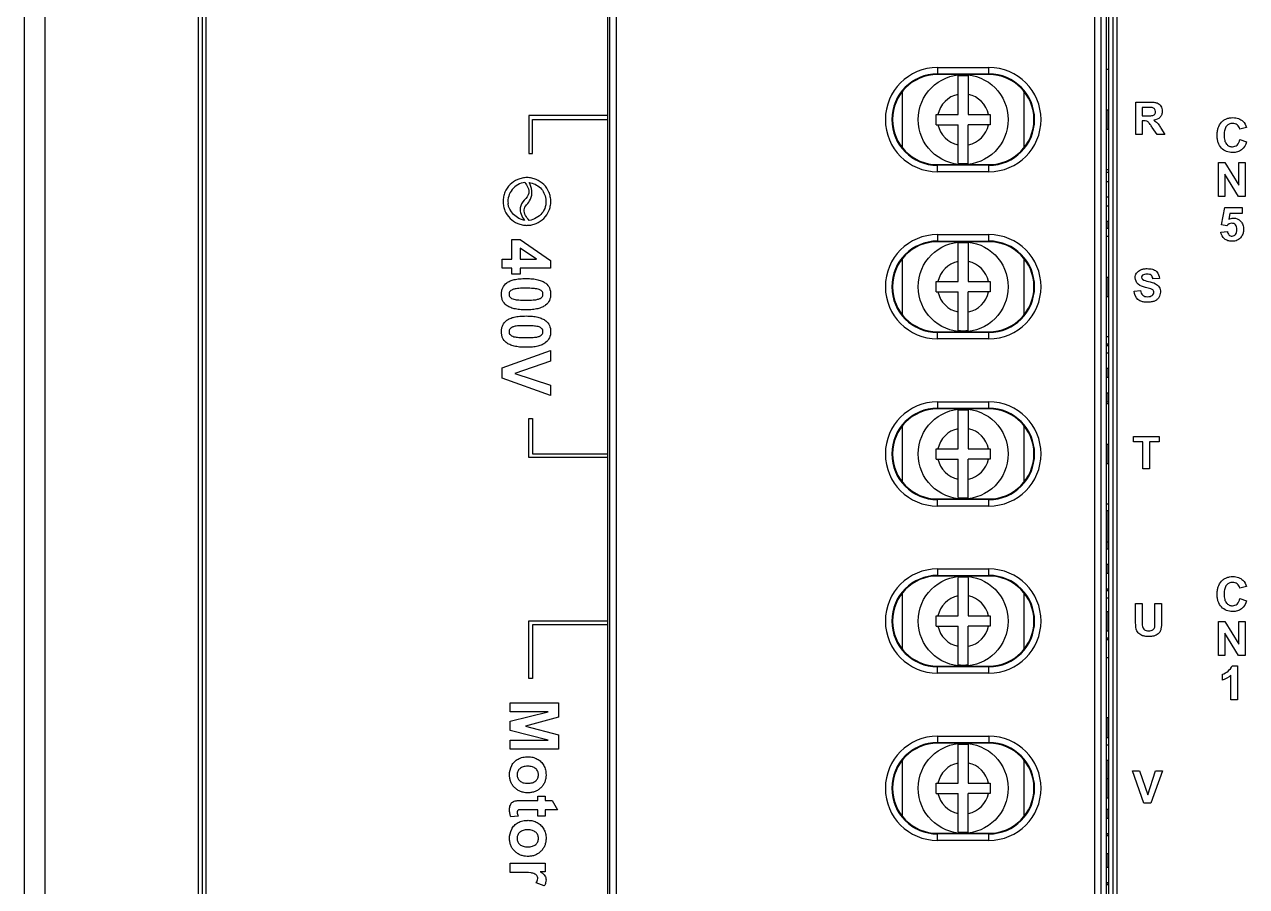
# Model space of a CAD drawing. Extents: x -25 to 130, y -65 to 185.
# Drawn here: x 1.5 to 72.8, y 69.4 to 119.7 of the extents above; entities that cross this region are included whole.
import ezdxf

# ---------------------------------------------------------------- set-up
doc = ezdxf.new("R2010")
doc.units = 0
doc.header["$LTSCALE"] = 4
doc.layers.get('0').update_dxf_attribs({"linetype": 'CONTINUOUS'})
doc.layers.add('02___PRT_ALL_AXES', color=7, linetype='CONTINUOUS')

msp = doc.modelspace()

# ---------------------------------------------------------------- linework, layer by layer
at = {"color": 7, "linetype": 'Continuous'}
for p, q in [((1.538, 13.688), (1.538, 171.938)), ((2.738, 13.162), (2.738, 172.462)), ((11.689, 15.458), (11.689, 170.167)), ((11.915, 18.771), (11.915, 140.829)), ((12.14, 18.771), (12.14, 140.829)), ((35.554, 21.972), (35.554, 139.247)), ((35.669, 139.362), (35.669, 19.237)), ((36.044, 139.362), (36.044, 18.862)), ((63.968, 20.885), (63.968, 139.195)), ((64.342, 20.885), (64.342, 139.195)), ((64.787, 19.942), (64.787, 139.657)), ((65.017, 139.657), (65.017, 19.942)), ((65.241, 139.657), (65.241, 19.942)), ((64.618, 137.957), (64.618, 21.687)), ((54.788, 117.153), (54.788, 116.738)), ((54.788, 117.153), (57.788, 117.153)), ((57.788, 116.738), (57.788, 117.153)), ((54.788, 116.778), (57.788, 116.778)), ((57.788, 116.738), (54.788, 116.738)), ((55.988, 114.412), (55.988, 116.656)), ((56.587, 116.656), (56.587, 114.412)), ((52.725, 115.709), (52.725, 112.517)), ((59.85, 112.517), (59.85, 115.71)), ((66.348, 113.243), (66.348, 115.137)), ((66.348, 115.137), (67.153, 115.137)), ((66.731, 114.817), (66.731, 114.336)), ((67.029, 114.817), (66.731, 114.817)), ((30.953, 114.345), (30.953, 112.127)), ((35.554, 114.345), (30.953, 114.345)), ((31.176, 112.127), (31.176, 114.122)), ((31.176, 114.122), (35.554, 114.122)), ((54.712, 113.812), (54.712, 114.412)), ((54.712, 114.412), (55.988, 114.412)), ((56.587, 114.412), (57.863, 114.412)), ((57.863, 114.412), (57.863, 113.812)), ((64.618, 114.675), (64.725, 114.675)), ((64.725, 114.675), (64.725, 113.55)), ((66.731, 114.336), (67.013, 114.336)), ((54.712, 113.812), (55.988, 113.812)), ((55.988, 111.569), (55.988, 113.812)), ((56.587, 111.569), (56.587, 113.812)), ((57.863, 113.812), (56.587, 113.812)), ((64.618, 113.55), (64.725, 113.55)), ((66.731, 114.034), (66.731, 113.243)), ((66.808, 114.034), (66.731, 114.034)), ((67.594, 113.243), (67.317, 113.655)), ((67.82, 113.613), (68.051, 113.243)), ((72.809, 113.651), (72.415, 113.556)), ((66.731, 113.243), (66.348, 113.243)), ((68.051, 113.243), (67.594, 113.243)), ((72.428, 112.947), (72.815, 112.824)), ((30.953, 112.127), (31.176, 112.127)), ((54.788, 111.074), (54.788, 111.488)), ((54.788, 111.488), (57.788, 111.488)), ((57.788, 111.449), (54.788, 111.449)), ((57.788, 111.074), (57.788, 111.488)), ((71.17, 109.635), (71.17, 111.608)), ((71.17, 111.608), (71.557, 111.608)), ((71.557, 111.608), (72.365, 110.29)), ((72.365, 110.29), (72.365, 111.608)), ((72.365, 111.608), (72.735, 111.608)), ((72.735, 111.608), (72.735, 109.635)), ((57.788, 111.074), (54.788, 111.074)), ((64.618, 111.041), (64.787, 111.041)), ((64.618, 110.512), (64.787, 110.512)), ((71.54, 110.922), (71.54, 109.635)), ((72.335, 109.635), (71.54, 110.922)), ((64.618, 109.612), (64.787, 109.612)), ((64.618, 109.084), (64.787, 109.084)), ((71.54, 109.635), (71.17, 109.635)), ((72.735, 109.635), (72.335, 109.635)), ((71.362, 107.968), (71.556, 108.995)), ((71.556, 108.995), (72.556, 108.995)), ((71.843, 108.641), (71.784, 108.305)), ((72.556, 108.641), (71.843, 108.641)), ((72.556, 108.995), (72.556, 108.641)), ((64.618, 108.184), (64.787, 108.184)), ((64.725, 108.184), (64.725, 107.775)), ((71.669, 107.923), (71.362, 107.968)), ((29.968, 105.969), (29.968, 107.12)), ((29.968, 107.12), (30.44, 107.12)), ((30.44, 107.12), (32.226, 105.899)), ((54.788, 107.403), (54.788, 106.988)), ((54.788, 107.403), (57.788, 107.403)), ((54.788, 107.028), (57.788, 107.028)), ((57.788, 106.988), (54.788, 106.988)), ((57.788, 106.988), (57.788, 107.403)), ((71.317, 107.556), (71.694, 107.595)), ((30.442, 106.615), (30.442, 105.969)), ((31.403, 105.969), (30.442, 106.615)), ((55.988, 104.662), (55.988, 106.906)), ((56.587, 106.906), (56.587, 104.662)), ((29.402, 105.447), (29.402, 105.969)), ((29.402, 105.969), (29.968, 105.969)), ((30.442, 105.969), (31.403, 105.969)), ((32.226, 105.899), (32.226, 105.447)), ((52.725, 105.959), (52.725, 102.767)), ((59.85, 102.767), (59.85, 105.96)), ((29.968, 105.447), (29.402, 105.447)), ((29.968, 105.098), (29.968, 105.447)), ((30.442, 105.098), (29.968, 105.098)), ((30.442, 105.447), (30.442, 105.098)), ((32.226, 105.447), (30.442, 105.447)), ((64.618, 104.925), (64.725, 104.925)), ((64.725, 104.925), (64.725, 103.8)), ((67.736, 104.846), (67.353, 104.829)), ((54.712, 104.062), (54.712, 104.662)), ((54.712, 104.662), (55.988, 104.662)), ((56.587, 104.662), (57.863, 104.662)), ((57.863, 104.662), (57.863, 104.062)), ((66.25, 104.11), (66.622, 104.146)), ((54.712, 104.062), (55.988, 104.062)), ((55.988, 101.819), (55.988, 104.062)), ((56.587, 101.819), (56.587, 104.062)), ((57.863, 104.062), (56.587, 104.062)), ((64.618, 103.8), (64.725, 103.8)), ((54.788, 101.324), (54.788, 101.738)), ((54.788, 101.738), (57.788, 101.738)), ((57.788, 101.699), (54.788, 101.699)), ((57.788, 101.324), (54.788, 101.324)), ((57.788, 101.324), (57.788, 101.738)), ((29.402, 99.634), (32.214, 100.639)), ((32.214, 100.639), (32.214, 100.023)), ((64.618, 101.04), (64.787, 101.04)), ((64.618, 100.511), (64.787, 100.511)), ((64.725, 101.04), (64.725, 100.935)), ((32.214, 100.023), (30.133, 99.311)), ((29.402, 99.027), (29.402, 99.634)), ((30.133, 99.311), (32.214, 98.623)), ((64.618, 99.611), (64.787, 99.611)), ((64.618, 99.082), (64.787, 99.082)), ((64.725, 99.611), (64.725, 99.082)), ((32.214, 98.02), (29.402, 99.027)), ((32.214, 98.623), (32.214, 98.02)), ((54.788, 97.653), (54.788, 97.238)), ((54.788, 97.653), (57.788, 97.653)), ((57.788, 97.238), (57.788, 97.653)), ((64.618, 98.182), (64.787, 98.182)), ((64.618, 97.654), (64.787, 97.654)), ((64.725, 98.182), (64.725, 97.654)), ((54.788, 97.278), (57.788, 97.278)), ((57.788, 97.238), (54.788, 97.238)), ((55.988, 94.912), (55.988, 97.156)), ((56.587, 97.156), (56.587, 94.912)), ((30.953, 94.4), (30.953, 96.672)), ((30.953, 96.672), (31.176, 96.672)), ((31.176, 96.672), (31.176, 94.623)), ((52.725, 96.209), (52.725, 93.017)), ((59.85, 93.017), (59.85, 96.21)), ((66.211, 95.637), (67.716, 95.637)), ((66.211, 95.317), (66.211, 95.637)), ((67.716, 95.637), (67.716, 95.317)), ((54.712, 94.312), (54.712, 94.912)), ((54.712, 94.912), (55.988, 94.912)), ((56.587, 94.912), (57.863, 94.912)), ((57.863, 94.912), (57.863, 94.312)), ((64.618, 95.175), (64.725, 95.175)), ((64.725, 95.175), (64.725, 94.05)), ((66.773, 95.317), (66.211, 95.317)), ((66.773, 93.743), (66.773, 95.317)), ((67.716, 95.317), (67.156, 95.317)), ((67.156, 95.317), (67.156, 93.743)), ((35.554, 94.4), (30.953, 94.4)), ((31.176, 94.623), (35.554, 94.623)), ((54.712, 94.312), (55.988, 94.312)), ((55.988, 92.069), (55.988, 94.312)), ((56.587, 92.069), (56.587, 94.312)), ((57.863, 94.312), (56.587, 94.312)), ((64.618, 94.05), (64.725, 94.05)), ((67.156, 93.743), (66.773, 93.743)), ((54.788, 91.574), (54.788, 91.988)), ((54.788, 91.988), (57.788, 91.988)), ((57.788, 91.949), (54.788, 91.949)), ((57.788, 91.574), (57.788, 91.988)), ((57.788, 91.574), (54.788, 91.574)), ((64.725, 91.312), (64.725, 89.081)), ((64.725, 89.465), (64.618, 89.465)), ((64.618, 89.081), (64.787, 89.081)), ((54.788, 87.903), (54.788, 87.488)), ((54.788, 87.903), (57.788, 87.903)), ((57.788, 87.488), (57.788, 87.903)), ((64.618, 88.181), (64.787, 88.181)), ((64.725, 88.181), (64.725, 87.652)), ((54.788, 87.528), (57.788, 87.528)), ((57.788, 87.488), (54.788, 87.488)), ((55.988, 85.162), (55.988, 87.406)), ((56.587, 87.406), (56.587, 85.162)), ((64.618, 87.652), (64.787, 87.652)), ((52.725, 86.459), (52.725, 83.267)), ((59.85, 83.267), (59.85, 86.46)), ((64.618, 86.752), (64.787, 86.752)), ((64.725, 86.752), (64.725, 86.647)), ((72.809, 86.881), (72.415, 86.787)), ((64.618, 86.224), (64.787, 86.224)), ((66.344, 85.887), (66.727, 85.887)), ((66.344, 84.877), (66.344, 85.887)), ((66.727, 85.887), (66.727, 84.861)), ((67.472, 85.887), (67.854, 85.887)), ((67.472, 84.839), (67.472, 85.887)), ((67.854, 85.887), (67.854, 84.892)), ((72.428, 86.177), (72.815, 86.054)), ((30.953, 81.506), (30.953, 84.872)), ((30.953, 84.872), (35.554, 84.872)), ((54.712, 84.562), (54.712, 85.162)), ((54.712, 85.162), (55.988, 85.162)), ((56.587, 85.162), (57.863, 85.162)), ((57.863, 85.162), (57.863, 84.562)), ((64.618, 85.425), (64.725, 85.425)), ((64.725, 85.425), (64.725, 84.3)), ((64.725, 85.324), (64.787, 85.324)), ((71.17, 84.838), (71.557, 84.838)), ((71.17, 82.865), (71.17, 84.838)), ((71.557, 84.838), (72.365, 83.52)), ((72.365, 84.838), (72.735, 84.838)), ((72.365, 83.52), (72.365, 84.838)), ((72.735, 84.838), (72.735, 82.865)), ((31.176, 84.65), (31.176, 81.506)), ((35.554, 84.65), (31.176, 84.65)), ((54.712, 84.562), (55.988, 84.562)), ((55.988, 82.319), (55.988, 84.562)), ((56.587, 82.319), (56.587, 84.562)), ((57.863, 84.562), (56.587, 84.562)), ((64.618, 84.3), (64.725, 84.3)), ((64.725, 84.795), (64.787, 84.795)), ((71.54, 84.152), (71.54, 82.865)), ((72.335, 82.865), (71.54, 84.152)), ((64.618, 83.895), (64.787, 83.895)), ((64.725, 83.895), (64.725, 83.79)), ((71.54, 82.865), (71.17, 82.865)), ((72.735, 82.865), (72.335, 82.865)), ((54.788, 81.824), (54.788, 82.238)), ((54.788, 82.238), (57.788, 82.238)), ((57.788, 82.199), (54.788, 82.199)), ((57.788, 81.824), (57.788, 82.238)), ((71.972, 82.26), (72.279, 82.26)), ((72.279, 82.26), (72.279, 80.278)), ((31.176, 81.506), (30.953, 81.506)), ((57.788, 81.824), (54.788, 81.824)), ((71.412, 81.417), (71.412, 81.761)), ((71.901, 80.278), (71.901, 81.704)), ((29.874, 79.575), (29.874, 80.103)), ((29.874, 80.103), (32.687, 80.103)), ((32.687, 80.103), (32.687, 79.253)), ((72.279, 80.278), (71.901, 80.278)), ((32.088, 79.575), (29.874, 79.575)), ((29.874, 79.018), (32.088, 79.575)), ((32.687, 79.253), (30.768, 78.742)), ((64.618, 79.237), (64.787, 79.237)), ((64.725, 79.237), (64.725, 78.075)), ((29.874, 78.472), (29.874, 79.018)), ((32.088, 77.914), (29.874, 78.472)), ((30.768, 78.742), (32.687, 78.238)), ((29.874, 77.386), (29.874, 77.914)), ((29.874, 77.914), (32.088, 77.914)), ((32.687, 78.238), (32.687, 77.386)), ((54.788, 78.153), (57.788, 78.153)), ((54.788, 78.153), (54.788, 77.738)), ((54.788, 77.778), (57.788, 77.778)), ((57.788, 77.738), (54.788, 77.738)), ((57.788, 78.153), (57.788, 77.738)), ((32.687, 77.386), (29.874, 77.386)), ((55.988, 75.412), (55.988, 77.656)), ((56.587, 77.656), (56.587, 75.412)), ((64.618, 77.651), (64.787, 77.651)), ((52.725, 76.709), (52.725, 73.517)), ((59.85, 73.517), (59.85, 76.71)), ((64.618, 76.751), (64.787, 76.751)), ((64.725, 76.751), (64.725, 74.55)), ((64.618, 75.675), (64.725, 75.675)), ((66.153, 76.137), (66.568, 76.137)), ((66.83, 74.243), (66.153, 76.137)), ((66.568, 76.137), (67.047, 74.735)), ((67.047, 74.735), (67.511, 76.137)), ((67.917, 76.137), (67.238, 74.243)), ((67.511, 76.137), (67.917, 76.137)), ((54.712, 75.412), (55.988, 75.412)), ((54.712, 74.812), (54.712, 75.412)), ((56.587, 75.412), (57.863, 75.412)), ((57.863, 75.412), (57.863, 74.812)), ((30.594, 74.401), (31.482, 74.401)), ((31.482, 74.401), (31.482, 74.648)), ((31.482, 74.648), (31.912, 74.648)), ((31.912, 74.648), (31.912, 74.401)), ((31.912, 74.401), (32.317, 74.401)), ((32.317, 74.401), (32.631, 73.86)), ((54.712, 74.812), (55.988, 74.812)), ((55.988, 72.569), (55.988, 74.812)), ((57.863, 74.812), (56.587, 74.812)), ((56.587, 72.569), (56.587, 74.812)), ((64.618, 74.55), (64.725, 74.55)), ((64.725, 74.794), (64.787, 74.794)), ((67.238, 74.243), (66.83, 74.243)), ((30.327, 73.493), (29.909, 73.447)), ((31.482, 73.86), (30.661, 73.86)), ((31.482, 73.492), (31.482, 73.86)), ((31.912, 73.492), (31.482, 73.492)), ((31.912, 73.86), (31.912, 73.492)), ((32.631, 73.86), (31.912, 73.86)), ((64.618, 73.894), (64.787, 73.894)), ((64.725, 73.894), (64.725, 73.365)), ((64.618, 73.365), (64.787, 73.365)), ((54.788, 72.488), (57.788, 72.488)), ((54.788, 72.074), (54.788, 72.488)), ((57.788, 72.449), (54.788, 72.449)), ((57.788, 72.074), (54.788, 72.074)), ((57.788, 72.074), (57.788, 72.488)), ((64.618, 72.465), (64.787, 72.465)), ((64.725, 72.465), (64.725, 72.36)), ((64.725, 71.31), (64.725, 70.507)), ((29.874, 70.201), (29.874, 70.74)), ((29.874, 70.74), (31.912, 70.74)), ((31.912, 70.74), (31.912, 70.24)), ((30.504, 70.201), (29.874, 70.201)), ((31.912, 70.24), (31.622, 70.24)), ((64.618, 70.507), (64.787, 70.507)), ((31.856, 69.421), (31.386, 69.587)), ((64.618, 69.607), (64.787, 69.607)), ((64.725, 69.607), (64.725, 69.502))]:
    msp.add_line(p, q, dxfattribs=at)
for centre in [(56.288, 114.112), (56.288, 104.362), (56.288, 94.612), (56.288, 84.862), (56.288, 75.112)]:
    msp.add_circle(centre, 2.625, dxfattribs=at)
for centre, radius, start, end in [((54.788, 114.113), 3.039, 90, 270), ((57.788, 114.113), 3.039, 270, 90), ((54.788, 114.113), 2.664, 90, 270), ((54.788, 114.113), 2.625, 90, 270), ((56.288, 114.112), 2.561, 83.27193, 96.72807), ((57.788, 114.113), 2.664, 270, 90), ((57.788, 114.113), 2.625, 270, 90), ((56.288, 114.112), 1.5, 101.53696, 168.46304), ((56.288, 114.112), 1.5, 11.53696, 78.46304), ((56.288, 114.112), 1.5, 191.53696, 258.46304), ((56.288, 114.112), 1.5, 281.53696, 348.46304), ((56.288, 114.112), 2.561, 263.27193, 276.72807), ((30.844, 109.338), 1.109, 96.0384, 186.12627), ((54.788, 104.363), 3.039, 90, 270), ((54.788, 104.363), 2.664, 90, 270), ((54.788, 104.363), 2.625, 90, 270), ((56.288, 104.362), 2.561, 83.27193, 96.72807), ((57.788, 104.363), 3.039, 270, 90), ((57.788, 104.363), 2.664, 270, 90), ((57.788, 104.363), 2.625, 270, 90), ((56.288, 104.362), 1.5, 101.53696, 168.46304), ((56.288, 104.362), 1.5, 11.53696, 78.46304), ((56.288, 104.362), 1.5, 191.53696, 258.46304), ((56.288, 104.362), 1.5, 281.53696, 348.46304), ((56.288, 104.362), 2.561, 263.27193, 276.72807), ((54.788, 94.613), 3.039, 90, 270), ((57.788, 94.613), 3.039, 270, 90), ((54.788, 94.613), 2.664, 90, 270), ((54.788, 94.613), 2.625, 90, 270), ((56.288, 94.612), 2.561, 83.27193, 96.72807), ((57.788, 94.613), 2.664, 270, 90), ((57.788, 94.613), 2.625, 270, 90), ((56.288, 94.612), 1.5, 101.53696, 168.46304), ((56.288, 94.612), 1.5, 11.53696, 78.46304), ((56.288, 94.612), 1.5, 191.53696, 258.46304), ((56.288, 94.612), 1.5, 281.53696, 348.46304), ((56.288, 94.612), 2.561, 263.27193, 276.72807), ((54.788, 84.863), 3.039, 90, 270), ((57.788, 84.863), 3.039, 270, 90), ((54.788, 84.863), 2.664, 90, 270), ((54.788, 84.863), 2.625, 90, 270), ((56.288, 84.862), 2.561, 83.27193, 96.72807), ((57.788, 84.863), 2.664, 270, 90), ((57.788, 84.863), 2.625, 270, 90), ((56.288, 84.862), 1.5, 101.53696, 168.46304), ((56.288, 84.862), 1.5, 11.53696, 78.46304), ((56.288, 84.862), 1.5, 191.53696, 258.46304), ((56.288, 84.862), 1.5, 281.53696, 348.46304), ((56.288, 84.862), 2.561, 263.27193, 276.72807), ((54.788, 75.113), 3.039, 90, 270), ((54.788, 75.113), 2.664, 90, 270), ((54.788, 75.113), 2.625, 90, 270), ((57.788, 75.113), 3.039, 270, 90), ((57.788, 75.113), 2.664, 270, 90), ((57.788, 75.113), 2.625, 270, 90), ((56.288, 75.112), 2.561, 83.27193, 96.72807), ((56.288, 75.112), 1.5, 101.53696, 168.46304), ((56.288, 75.112), 1.5, 11.53696, 78.46304), ((56.288, 75.112), 1.5, 191.53696, 258.46304), ((56.288, 75.112), 1.5, 281.53696, 348.46304), ((56.288, 75.112), 2.561, 263.27193, 276.72807)]:
    msp.add_arc(centre, radius, start, end, dxfattribs=at)
for points in [[(67.308, 114.81), (67.216, 114.823), (67.122, 114.817), (67.029, 114.817)], [(67.001, 114.012), (66.94, 114.034), (66.873, 114.034), (66.808, 114.034)], [(72.415, 113.556), (72.394, 113.648), (72.342, 113.74), (72.269, 113.799)], [(72.607, 114.014), (72.708, 113.919), (72.771, 113.784), (72.809, 113.651)], [(72.264, 112.629), (72.353, 112.708), (72.401, 112.83), (72.428, 112.947)], [(72.815, 112.824), (72.765, 112.643), (72.669, 112.458), (72.519, 112.344)], [(30.697, 108.237), (30.244, 108.298), (29.79, 108.766), (29.742, 109.22)], [(71.522, 107.161), (71.41, 107.257), (71.337, 107.409), (71.317, 107.556)], [(71.694, 107.595), (71.703, 107.521), (71.735, 107.443), (71.789, 107.392)], [(66.741, 104.802), (66.836, 104.722), (66.971, 104.704), (67.092, 104.675)], [(67.564, 105.247), (67.669, 105.145), (67.731, 104.991), (67.736, 104.846)], [(66.924, 104.323), (66.772, 104.36), (66.61, 104.406), (66.493, 104.51)], [(67.231, 104.24), (67.131, 104.275), (67.027, 104.297), (66.924, 104.323)], [(72.607, 87.244), (72.708, 87.149), (72.771, 87.014), (72.809, 86.881)], [(72.264, 85.859), (72.353, 85.938), (72.401, 86.061), (72.428, 86.177)], [(72.815, 86.054), (72.765, 85.873), (72.669, 85.688), (72.519, 85.575)], [(66.382, 84.396), (66.346, 84.553), (66.344, 84.716), (66.344, 84.877)], [(66.727, 84.861), (66.727, 84.756), (66.721, 84.649), (66.741, 84.545)], [(66.489, 84.187), (66.439, 84.247), (66.4, 84.32), (66.382, 84.396)], [(66.711, 84.024), (66.627, 84.061), (66.547, 84.115), (66.489, 84.187)], [(66.741, 84.545), (66.756, 84.473), (66.799, 84.403), (66.858, 84.358)], [(71.734, 81.944), (71.838, 82.025), (71.928, 82.136), (71.972, 82.26)], [(71.412, 81.761), (71.53, 81.799), (71.636, 81.868), (71.734, 81.944)], [(71.901, 81.704), (71.763, 81.575), (71.591, 81.476), (71.412, 81.417)]]:
    msp.add_open_spline(points, degree=3, dxfattribs=at)
for points, knots in [([(67.153, 115.137), (67.24, 115.137), (67.389, 115.132), (67.584, 115.1), (67.725, 115.021), (67.857, 114.867), (67.913, 114.643), (67.879, 114.412), (67.742, 114.176), (67.534, 114.099), (67.397, 114.079)], [0, 0, 0, 0, 0.142725, 0.242317, 0.319928, 0.399739, 0.568162, 0.675349, 0.775091, 1, 1, 1, 1]), ([(67.464, 114.439), (67.492, 114.48), (67.516, 114.586), (67.472, 114.752), (67.361, 114.801), (67.308, 114.81)], [0, 0, 0, 0, 0.312095, 0.656603, 1, 1, 1, 1]), ([(67.013, 114.336), (67.088, 114.336), (67.202, 114.339), (67.342, 114.348), (67.42, 114.387), (67.452, 114.421), (67.464, 114.439)], [0, 0, 0, 0, 0.465167, 0.717712, 0.860749, 1, 1, 1, 1]), ([(67.397, 114.079), (67.436, 114.056), (67.509, 114.008), (67.612, 113.916), (67.712, 113.782), (67.78, 113.676), (67.82, 113.613)], [0, 0, 0, 0, 0.213924, 0.408003, 0.648289, 1, 1, 1, 1]), ([(72.519, 112.344), (72.449, 112.291), (72.279, 112.208), (71.971, 112.172), (71.631, 112.227), (71.325, 112.443), (71.165, 112.717), (71.105, 112.975), (71.091, 113.194), (71.105, 113.416), (71.164, 113.685), (71.29, 113.91), (71.426, 114.031), (71.47, 114.062)], [0, 0, 0, 0, 0.086107, 0.182174, 0.301771, 0.417172, 0.538738, 0.604921, 0.677514, 0.75407, 0.823201, 0.947686, 1, 1, 1, 1]), ([(71.47, 114.062), (71.524, 114.102), (71.637, 114.165), (71.825, 114.218), (72.063, 114.237), (72.346, 114.199), (72.533, 114.084), (72.607, 114.014)], [0, 0, 0, 0, 0.163273, 0.314523, 0.476889, 0.749386, 1, 1, 1, 1]), ([(67.317, 113.655), (67.277, 113.716), (67.212, 113.81), (67.13, 113.923), (67.063, 113.983), (67.021, 114.005), (67.001, 114.012)], [0, 0, 0, 0, 0.451463, 0.710073, 0.862833, 1, 1, 1, 1]), ([(72.269, 113.799), (72.195, 113.858), (72.025, 113.906), (71.796, 113.863), (71.621, 113.733), (71.54, 113.554), (71.511, 113.377), (71.504, 113.217), (71.511, 113.054), (71.54, 112.871), (71.59, 112.747), (71.641, 112.687)], [0, 0, 0, 0, 0.159754, 0.273709, 0.384335, 0.513836, 0.593706, 0.686116, 0.783895, 0.867613, 1, 1, 1, 1]), ([(71.641, 112.687), (71.683, 112.637), (71.791, 112.553), (72.021, 112.507), (72.191, 112.565), (72.264, 112.629)], [0, 0, 0, 0, 0.284775, 0.575247, 1, 1, 1, 1]), ([(30.845, 110.729), (30.751, 110.729), (30.566, 110.71), (30.217, 110.602), (29.837, 110.346), (29.581, 109.965), (29.473, 109.617), (29.445, 109.337), (29.473, 109.058), (29.581, 108.709), (29.837, 108.329), (30.217, 108.073), (30.566, 107.965), (30.77, 107.944), (30.883, 107.946), (30.902, 107.947)], [0, 0, 0, 0, 0.06387, 0.125848, 0.246768, 0.367697, 0.429696, 0.493588, 0.557499, 0.619512, 0.740454, 0.86137, 0.923351, 0.987222, 1, 1, 1, 1]), ([(30.902, 107.947), (30.977, 107.95), (31.143, 107.97), (31.473, 108.073), (31.853, 108.329), (32.11, 108.709), (32.218, 109.058), (32.246, 109.337), (32.218, 109.617), (32.11, 109.965), (31.853, 110.346), (31.473, 110.602), (31.125, 110.71), (30.939, 110.729), (30.845, 110.729)], [0, 0, 0, 0, 0.052445, 0.11606, 0.240156, 0.364263, 0.427893, 0.493468, 0.559024, 0.62264, 0.746732, 0.870832, 0.934445, 1, 1, 1, 1]), ([(30.728, 110.441), (30.861, 110.269), (31.078, 109.851), (30.676, 109.414), (30.316, 108.907), (30.551, 108.449), (30.697, 108.237)], [0, 0, 0, 0, 0.269324, 0.469339, 0.681192, 1, 1, 1, 1]), ([(30.982, 108.236), (30.827, 108.401), (30.472, 108.894), (31.258, 109.478), (31.139, 110.161), (30.97, 110.44)], [0, 0, 0, 0, 0.285154, 0.589801, 1, 1, 1, 1]), ([(30.97, 110.44), (31.211, 110.413), (31.571, 110.24), (31.859, 109.838), (31.975, 109.454), (31.942, 109.031), (31.681, 108.509), (31.263, 108.271), (30.982, 108.236)], [0, 0, 0, 0, 0.228634, 0.343117, 0.460644, 0.599191, 0.732938, 1, 1, 1, 1]), ([(71.784, 108.305), (71.863, 108.345), (72.108, 108.409), (72.445, 108.261), (72.619, 107.975), (72.656, 107.722), (72.622, 107.477), (72.548, 107.337), (72.503, 107.276)], [0, 0, 0, 0, 0.155623, 0.427125, 0.57209, 0.729025, 0.865436, 1, 1, 1, 1]), ([(72.173, 107.976), (72.122, 108.034), (71.926, 108.113), (71.742, 108.004), (71.669, 107.923)], [0, 0, 0, 0, 0.414698, 1, 1, 1, 1]), ([(72.173, 107.414), (72.202, 107.448), (72.246, 107.544), (72.26, 107.7), (72.247, 107.854), (72.202, 107.944), (72.173, 107.976)], [0, 0, 0, 0, 0.227531, 0.514257, 0.783396, 1, 1, 1, 1]), ([(72.503, 107.276), (72.443, 107.195), (72.282, 107.052), (71.988, 107.001), (71.724, 107.034), (71.58, 107.112), (71.522, 107.161)], [0, 0, 0, 0, 0.276935, 0.562564, 0.792575, 1, 1, 1, 1]), ([(71.789, 107.392), (71.837, 107.347), (71.98, 107.283), (72.125, 107.357), (72.173, 107.414)], [0, 0, 0, 0, 0.470602, 1, 1, 1, 1]), ([(29.669, 104.591), (29.726, 104.636), (29.869, 104.715), (30.124, 104.79), (30.375, 104.825), (30.605, 104.84), (30.794, 104.844), (30.982, 104.84), (31.211, 104.824), (31.464, 104.784), (31.728, 104.7), (31.978, 104.557), (32.186, 104.299), (32.226, 104.053), (32.226, 103.929)], [0, 0, 0, 0, 0.070767, 0.155824, 0.258147, 0.316368, 0.379482, 0.441605, 0.499355, 0.6024, 0.690593, 0.767007, 0.879884, 1, 1, 1, 1]), ([(66.493, 104.51), (66.389, 104.603), (66.273, 104.846), (66.379, 105.186), (66.593, 105.351), (66.815, 105.411), (67.047, 105.426), (67.306, 105.403), (67.49, 105.316), (67.558, 105.252), (67.564, 105.247)], [0, 0, 0, 0, 0.211792, 0.354703, 0.508556, 0.598196, 0.700783, 0.859914, 0.987814, 1, 1, 1, 1]), ([(66.745, 105.035), (66.709, 105.009), (66.659, 104.918), (66.708, 104.83), (66.741, 104.802)], [0, 0, 0, 0, 0.507779, 1, 1, 1, 1]), ([(67.353, 104.829), (67.34, 104.906), (67.294, 105.031), (67.138, 105.097), (67.003, 105.107), (66.864, 105.095), (66.778, 105.059), (66.745, 105.035)], [0, 0, 0, 0, 0.308245, 0.454946, 0.641542, 0.837806, 1, 1, 1, 1]), ([(29.354, 103.929), (29.354, 103.995), (29.366, 104.122), (29.445, 104.364), (29.572, 104.513), (29.669, 104.591)], [0, 0, 0, 0, 0.259497, 0.504182, 1, 1, 1, 1]), ([(31.779, 103.929), (31.779, 103.945), (31.777, 103.977), (31.762, 104.038), (31.718, 104.113), (31.622, 104.184), (31.449, 104.241), (31.242, 104.265), (31.007, 104.277), (30.789, 104.279), (30.574, 104.277), (30.384, 104.268), (30.233, 104.254), (30.116, 104.233), (30.028, 104.205), (29.942, 104.169), (29.861, 104.114), (29.811, 104.023), (29.801, 103.961), (29.801, 103.929)], [0, 0, 0, 0, 0.020781, 0.040972, 0.082028, 0.130074, 0.193328, 0.316491, 0.400795, 0.50051, 0.599612, 0.681974, 0.747753, 0.797266, 0.835864, 0.868645, 0.91878, 0.959352, 1, 1, 1, 1]), ([(66.776, 103.485), (66.755, 103.49), (66.649, 103.517), (66.381, 103.65), (66.271, 103.932), (66.25, 104.11)], [0, 0, 0, 0, 0.074037, 0.380661, 1, 1, 1, 1]), ([(66.622, 104.146), (66.64, 104.045), (66.699, 103.89), (66.883, 103.793), (67.037, 103.777), (67.189, 103.791), (67.343, 103.862), (67.414, 103.984), (67.407, 104.064), (67.405, 104.075)], [0, 0, 0, 0, 0.27135, 0.392802, 0.532433, 0.676599, 0.791782, 0.973285, 1, 1, 1, 1]), ([(67.092, 104.675), (67.233, 104.642), (67.426, 104.598), (67.628, 104.462), (67.757, 104.306), (67.817, 104.041), (67.741, 103.774), (67.595, 103.608), (67.44, 103.518), (67.247, 103.469), (67.022, 103.454), (66.86, 103.466), (66.776, 103.485)], [0, 0, 0, 0, 0.183996, 0.245547, 0.30547, 0.437105, 0.571718, 0.641603, 0.713847, 0.795463, 0.891576, 1, 1, 1, 1]), ([(67.405, 104.075), (67.4, 104.105), (67.365, 104.187), (67.281, 104.222), (67.231, 104.24)], [0, 0, 0, 0, 0.361515, 1, 1, 1, 1]), ([(32.226, 103.929), (32.226, 103.805), (32.185, 103.558), (31.975, 103.3), (31.725, 103.157), (31.461, 103.074), (31.207, 103.035), (30.977, 103.019), (30.789, 103.015), (30.601, 103.019), (30.371, 103.035), (30.116, 103.074), (29.852, 103.158), (29.602, 103.301), (29.435, 103.508), (29.364, 103.74), (29.354, 103.864), (29.354, 103.929)], [0, 0, 0, 0, 0.096689, 0.188155, 0.249142, 0.31992, 0.402972, 0.449625, 0.49987, 0.550024, 0.596632, 0.67974, 0.75078, 0.812233, 0.902932, 0.949504, 1, 1, 1, 1]), ([(29.801, 103.929), (29.801, 103.867), (29.836, 103.764), (29.958, 103.675), (30.13, 103.618), (30.336, 103.594), (30.571, 103.582), (30.788, 103.579), (31.004, 103.582), (31.194, 103.59), (31.345, 103.604), (31.461, 103.626), (31.55, 103.654), (31.637, 103.689), (31.717, 103.745), (31.762, 103.821), (31.775, 103.874), (31.778, 103.905), (31.779, 103.921), (31.779, 103.929)], [0, 0, 0, 0, 0.080597, 0.128685, 0.192004, 0.314785, 0.399082, 0.49893, 0.598142, 0.680599, 0.746472, 0.796089, 0.834765, 0.867671, 0.918142, 0.959167, 0.979236, 0.989499, 1, 1, 1, 1]), ([(29.669, 102.406), (29.726, 102.451), (29.869, 102.53), (30.124, 102.605), (30.375, 102.64), (30.605, 102.655), (30.794, 102.659), (30.982, 102.655), (31.211, 102.638), (31.464, 102.599), (31.728, 102.515), (31.978, 102.372), (32.186, 102.114), (32.226, 101.868), (32.226, 101.744)], [0, 0, 0, 0, 0.070767, 0.155824, 0.258147, 0.316368, 0.379482, 0.441605, 0.499355, 0.6024, 0.690593, 0.767007, 0.879884, 1, 1, 1, 1]), ([(29.354, 101.744), (29.354, 101.81), (29.366, 101.937), (29.445, 102.179), (29.572, 102.328), (29.669, 102.406)], [0, 0, 0, 0, 0.259476, 0.504127, 1, 1, 1, 1]), ([(31.779, 101.744), (31.779, 101.76), (31.777, 101.792), (31.762, 101.853), (31.718, 101.927), (31.622, 101.998), (31.449, 102.055), (31.242, 102.079), (31.007, 102.092), (30.789, 102.094), (30.574, 102.092), (30.384, 102.083), (30.233, 102.069), (30.116, 102.048), (30.028, 102.019), (29.942, 101.984), (29.861, 101.929), (29.811, 101.838), (29.801, 101.776), (29.801, 101.744)], [0, 0, 0, 0, 0.020779, 0.040965, 0.082034, 0.130054, 0.193324, 0.316487, 0.400792, 0.500508, 0.59961, 0.681972, 0.747752, 0.797265, 0.835863, 0.868644, 0.91878, 0.959351, 1, 1, 1, 1]), ([(32.226, 101.744), (32.226, 101.62), (32.185, 101.373), (31.975, 101.115), (31.725, 100.972), (31.461, 100.888), (31.207, 100.849), (30.977, 100.833), (30.789, 100.829), (30.601, 100.833), (30.371, 100.85), (30.116, 100.889), (29.852, 100.973), (29.602, 101.116), (29.435, 101.323), (29.364, 101.555), (29.354, 101.679), (29.354, 101.744)], [0, 0, 0, 0, 0.096687, 0.188152, 0.24914, 0.319921, 0.402973, 0.449625, 0.49987, 0.550023, 0.59663, 0.679739, 0.750782, 0.812236, 0.902934, 0.949504, 1, 1, 1, 1]), ([(29.801, 101.744), (29.801, 101.681), (29.836, 101.578), (29.958, 101.49), (30.13, 101.433), (30.336, 101.409), (30.571, 101.397), (30.788, 101.394), (31.004, 101.396), (31.194, 101.405), (31.345, 101.419), (31.461, 101.441), (31.55, 101.469), (31.637, 101.504), (31.717, 101.56), (31.762, 101.635), (31.775, 101.689), (31.778, 101.72), (31.779, 101.736), (31.779, 101.744)], [0, 0, 0, 0, 0.080596, 0.128684, 0.192002, 0.314781, 0.399078, 0.498924, 0.598135, 0.680591, 0.746461, 0.796071, 0.834756, 0.867668, 0.918143, 0.959168, 0.979237, 0.989499, 1, 1, 1, 1]), ([(72.519, 85.575), (72.449, 85.522), (72.279, 85.439), (71.971, 85.403), (71.631, 85.457), (71.325, 85.673), (71.165, 85.947), (71.105, 86.206), (71.091, 86.424), (71.105, 86.646), (71.164, 86.915), (71.29, 87.14), (71.426, 87.261), (71.47, 87.293)], [0, 0, 0, 0, 0.086122, 0.182188, 0.301783, 0.417183, 0.538734, 0.604913, 0.677523, 0.754066, 0.823208, 0.94769, 1, 1, 1, 1]), ([(71.47, 87.293), (71.524, 87.332), (71.637, 87.396), (71.825, 87.448), (72.063, 87.467), (72.345, 87.43), (72.533, 87.314), (72.607, 87.244)], [0, 0, 0, 0, 0.163269, 0.314534, 0.476911, 0.74942, 1, 1, 1, 1]), ([(71.643, 86.96), (71.592, 86.902), (71.541, 86.783), (71.511, 86.607), (71.504, 86.447), (71.511, 86.284), (71.54, 86.101), (71.59, 85.977), (71.641, 85.917)], [0, 0, 0, 0, 0.210295, 0.34004, 0.490167, 0.649035, 0.785058, 1, 1, 1, 1]), ([(72.415, 86.787), (72.394, 86.879), (72.292, 87.061), (72.025, 87.136), (71.796, 87.094), (71.686, 87.01), (71.643, 86.96)], [0, 0, 0, 0, 0.292714, 0.586675, 0.796367, 1, 1, 1, 1]), ([(71.641, 85.917), (71.683, 85.867), (71.79, 85.783), (72.021, 85.737), (72.191, 85.795), (72.264, 85.859)], [0, 0, 0, 0, 0.284827, 0.575254, 1, 1, 1, 1]), ([(67.356, 84.354), (67.406, 84.394), (67.492, 84.558), (67.472, 84.732), (67.472, 84.839)], [0, 0, 0, 0, 0.372488, 1, 1, 1, 1]), ([(67.854, 84.892), (67.854, 84.795), (67.851, 84.634), (67.834, 84.427), (67.786, 84.281), (67.688, 84.129), (67.57, 84.053), (67.486, 84.019)], [0, 0, 0, 0, 0.285353, 0.473791, 0.608154, 0.734354, 1, 1, 1, 1]), ([(66.858, 84.358), (66.89, 84.334), (66.973, 84.296), (67.11, 84.284), (67.245, 84.295), (67.326, 84.331), (67.356, 84.354)], [0, 0, 0, 0, 0.231762, 0.507373, 0.781822, 1, 1, 1, 1]), ([(67.486, 84.019), (67.435, 83.997), (67.314, 83.968), (67.11, 83.957), (66.903, 83.968), (66.765, 83.999), (66.711, 84.024)], [0, 0, 0, 0, 0.211144, 0.469735, 0.772782, 1, 1, 1, 1]), ([(30.854, 74.848), (30.795, 74.85), (30.666, 74.863), (30.475, 74.915), (30.289, 75.01), (30.128, 75.141), (29.994, 75.3), (29.897, 75.482), (29.84, 75.683), (29.813, 76.007), (29.892, 76.36), (30.074, 76.627), (30.21, 76.748), (30.326, 76.822), (30.456, 76.879), (30.6, 76.921), (30.728, 76.941), (30.837, 76.949), (30.893, 76.95), (30.922, 76.95)], [0, 0, 0, 0, 0.0532, 0.115833, 0.177008, 0.239301, 0.30133, 0.361757, 0.423258, 0.488382, 0.652808, 0.734481, 0.77476, 0.81552, 0.857699, 0.902074, 0.949313, 0.974196, 1, 1, 1, 1]), ([(30.893, 76.398), (30.845, 76.398), (30.755, 76.392), (30.593, 76.357), (30.424, 76.272), (30.294, 76.1), (30.255, 75.899), (30.294, 75.698), (30.425, 75.528), (30.594, 75.44), (30.757, 75.407), (30.858, 75.402), (30.916, 75.402), (30.925, 75.402)], [0, 0, 0, 0, 0.078701, 0.149252, 0.271731, 0.382342, 0.491352, 0.600291, 0.710506, 0.83406, 0.904959, 0.98447, 1, 1, 1, 1]), ([(30.922, 76.95), (30.944, 76.95), (30.989, 76.949), (31.077, 76.941), (31.233, 76.911), (31.447, 76.828), (31.673, 76.669), (31.837, 76.447), (31.92, 76.231), (31.953, 76.046), (31.962, 75.876), (31.947, 75.684), (31.89, 75.48), (31.794, 75.296), (31.662, 75.139), (31.503, 75.009), (31.319, 74.914), (31.115, 74.859), (30.958, 74.846), (30.869, 74.848), (30.854, 74.848)], [0, 0, 0, 0, 0.019868, 0.039634, 0.079358, 0.160897, 0.24218, 0.322268, 0.404097, 0.446053, 0.489543, 0.555468, 0.617245, 0.677355, 0.738477, 0.799634, 0.859739, 0.921334, 0.986792, 1, 1, 1, 1]), ([(30.925, 75.402), (30.963, 75.403), (31.043, 75.409), (31.194, 75.44), (31.361, 75.528), (31.492, 75.698), (31.532, 75.899), (31.492, 76.1), (31.362, 76.272), (31.193, 76.357), (31.032, 76.392), (30.941, 76.398), (30.893, 76.398)], [0, 0, 0, 0, 0.06438, 0.136515, 0.263649, 0.377849, 0.490742, 0.603707, 0.718318, 0.845295, 0.918429, 1, 1, 1, 1]), ([(29.909, 73.447), (29.881, 73.511), (29.84, 73.652), (29.824, 73.844), (29.835, 74.009), (29.872, 74.133), (29.926, 74.236), (30.03, 74.342), (30.14, 74.372), (30.214, 74.384)], [0, 0, 0, 0, 0.183325, 0.381031, 0.502985, 0.616214, 0.717658, 0.804601, 1, 1, 1, 1]), ([(30.214, 74.384), (30.233, 74.387), (30.36, 74.401), (30.487, 74.401), (30.594, 74.401)], [0, 0, 0, 0, 0.156231, 1, 1, 1, 1]), ([(30.661, 73.86), (30.595, 73.86), (30.509, 73.86), (30.413, 73.855), (30.374, 73.851), (30.35, 73.843), (30.326, 73.829), (30.3, 73.802), (30.279, 73.759), (30.268, 73.652), (30.302, 73.563), (30.327, 73.493)], [0, 0, 0, 0, 0.283985, 0.369898, 0.418667, 0.448838, 0.478645, 0.540735, 0.607004, 0.67894, 1, 1, 1, 1]), ([(30.854, 71.14), (30.795, 71.142), (30.666, 71.154), (30.475, 71.207), (30.289, 71.302), (30.128, 71.433), (29.994, 71.591), (29.897, 71.773), (29.84, 71.975), (29.813, 72.299), (29.892, 72.651), (30.074, 72.919), (30.21, 73.04), (30.326, 73.114), (30.456, 73.171), (30.6, 73.212), (30.728, 73.233), (30.837, 73.241), (30.893, 73.242), (30.922, 73.242)], [0, 0, 0, 0, 0.053197, 0.115821, 0.176972, 0.239205, 0.301249, 0.361719, 0.423268, 0.488412, 0.652828, 0.734497, 0.774772, 0.815531, 0.857708, 0.902079, 0.949316, 0.974198, 1, 1, 1, 1]), ([(30.922, 73.242), (30.944, 73.242), (30.989, 73.241), (31.077, 73.232), (31.233, 73.203), (31.447, 73.12), (31.673, 72.961), (31.837, 72.739), (31.938, 72.477), (31.966, 72.214), (31.947, 71.975), (31.89, 71.771), (31.794, 71.588), (31.662, 71.43), (31.503, 71.3), (31.319, 71.206), (31.115, 71.15), (30.958, 71.138), (30.869, 71.14), (30.854, 71.14)], [0, 0, 0, 0, 0.019872, 0.03964, 0.07937, 0.160922, 0.242217, 0.322318, 0.404231, 0.489613, 0.55546, 0.617203, 0.677306, 0.738436, 0.799602, 0.859717, 0.921322, 0.98679, 1, 1, 1, 1]), ([(30.893, 72.69), (30.845, 72.69), (30.755, 72.685), (30.593, 72.651), (30.425, 72.563), (30.294, 72.392), (30.255, 72.191), (30.294, 71.99), (30.425, 71.82), (30.594, 71.731), (30.757, 71.699), (30.849, 71.694), (30.897, 71.694)], [0, 0, 0, 0, 0.079772, 0.151164, 0.276401, 0.388524, 0.499187, 0.609921, 0.721756, 0.847277, 0.91926, 1, 1, 1, 1]), ([(30.897, 71.694), (30.944, 71.694), (31.033, 71.699), (31.194, 71.732), (31.361, 71.82), (31.492, 71.99), (31.531, 72.191), (31.492, 72.392), (31.361, 72.563), (31.193, 72.651), (31.031, 72.685), (30.941, 72.69), (30.893, 72.69)], [0, 0, 0, 0, 0.079176, 0.150135, 0.275273, 0.387547, 0.498728, 0.609838, 0.7224, 0.848206, 0.919902, 1, 1, 1, 1]), ([(31.187, 70.156), (31.153, 70.165), (30.926, 70.202), (30.697, 70.201), (30.504, 70.201)], [0, 0, 0, 0, 0.154224, 1, 1, 1, 1]), ([(31.386, 69.587), (31.435, 69.662), (31.488, 69.786), (31.465, 69.945), (31.392, 70.085), (31.269, 70.133), (31.187, 70.156)], [0, 0, 0, 0, 0.367402, 0.512277, 0.6478, 1, 1, 1, 1]), ([(31.622, 70.24), (31.681, 70.203), (31.78, 70.135), (31.894, 70.021), (31.948, 69.899), (31.965, 69.756), (31.94, 69.59), (31.889, 69.475), (31.856, 69.421)], [0, 0, 0, 0, 0.214972, 0.366767, 0.490032, 0.617622, 0.805103, 1, 1, 1, 1])]:
    msp.add_open_spline(points, degree=3, knots=knots, dxfattribs=at)
at = {"layer": '02___PRT_ALL_AXES', "color": 7, "linetype": 'Continuous'}
for p, q in [((64.787, 117.037), (64.618, 117.037)), ((64.787, 111.187), (64.618, 111.187)), ((64.618, 111.041), (64.787, 111.041)), ((64.618, 110.512), (64.787, 110.512)), ((64.618, 109.612), (64.787, 109.612)), ((64.618, 109.084), (64.787, 109.084)), ((64.618, 108.184), (64.787, 108.184)), ((64.618, 107.775), (64.787, 107.775)), ((64.787, 107.287), (64.618, 107.287)), ((64.787, 101.438), (64.618, 101.438)), ((64.618, 101.04), (64.787, 101.04)), ((64.618, 100.935), (64.787, 100.935)), ((64.618, 100.511), (64.787, 100.511)), ((64.618, 99.611), (64.787, 99.611)), ((64.618, 99.082), (64.787, 99.082)), ((64.618, 98.182), (64.787, 98.182)), ((64.618, 97.654), (64.787, 97.654)), ((64.787, 97.537), (64.618, 97.537)), ((64.787, 91.688), (64.618, 91.688)), ((64.618, 91.312), (64.787, 91.312)), ((64.618, 89.081), (64.787, 89.081)), ((64.618, 88.181), (64.787, 88.181)), ((64.618, 87.652), (64.787, 87.652)), ((64.618, 86.752), (64.787, 86.752)), ((64.618, 86.647), (64.787, 86.647)), ((64.618, 86.224), (64.787, 86.224)), ((64.725, 85.324), (64.787, 85.324)), ((64.725, 84.795), (64.787, 84.795)), ((64.618, 83.895), (64.787, 83.895)), ((64.618, 83.79), (64.787, 83.79)), ((64.618, 82.74), (64.787, 82.74)), ((64.618, 78.075), (64.787, 78.075)), ((64.618, 77.651), (64.787, 77.651)), ((64.618, 76.751), (64.787, 76.751)), ((64.725, 75.217), (64.787, 75.217)), ((64.725, 74.794), (64.787, 74.794)), ((64.618, 73.894), (64.787, 73.894)), ((64.618, 73.365), (64.787, 73.365)), ((64.618, 72.465), (64.787, 72.465)), ((64.618, 72.36), (64.787, 72.36)), ((64.618, 71.31), (64.787, 71.31)), ((64.618, 70.507), (64.787, 70.507)), ((64.618, 69.607), (64.787, 69.607)), ((64.618, 69.502), (64.787, 69.502))]:
    msp.add_line(p, q, dxfattribs=at)

doc.saveas('drawing.dxf')
